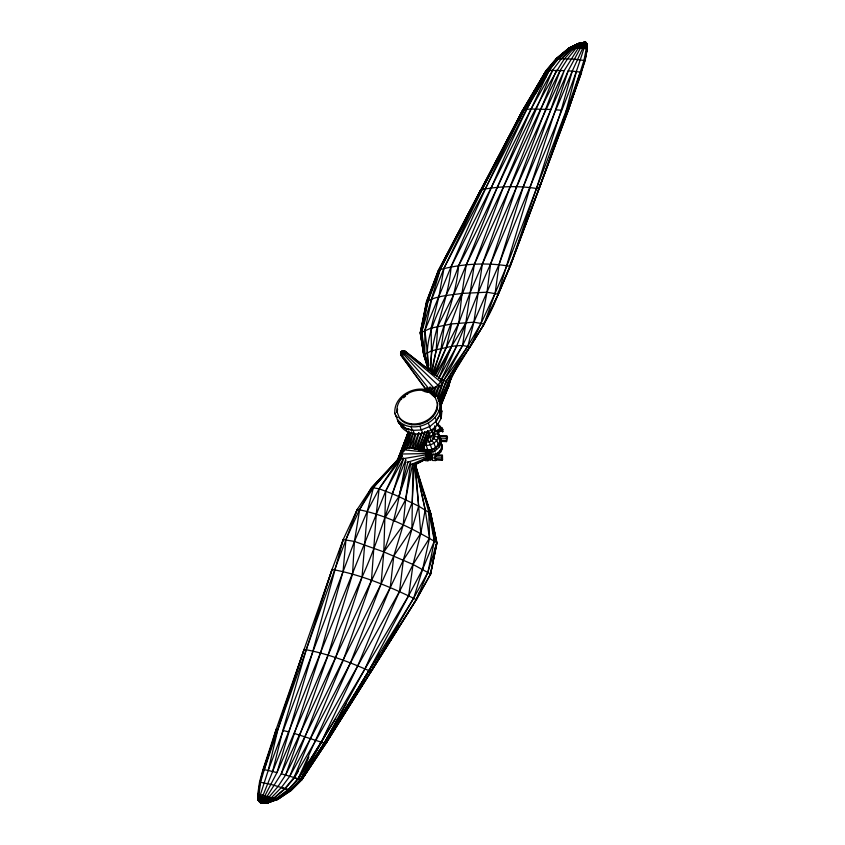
<?xml version="1.0" encoding="UTF-8"?>
<svg xmlns="http://www.w3.org/2000/svg" width="845" height="845" viewBox="0 0 845 845"><rect width="100%" height="100%" fill="white"/><g stroke="black" fill="none" stroke-linecap="round" stroke-linejoin="round"><path stroke-width="1.27" d="M403.868 450.892L403.868 449.836L407.945 447.565L429.609 451.769L429.556 454.441L428.045 457.219L410.86 464.623M428.33 369.793L423.715 354.889L420.25 332.962L428.161 300.482L440.319 269.175L524.164 109.406L547.159 70.293L556.961 58.654L569.657 47.795L578.128 43.57L585.807 42.313L587.18 44.056L587.053 48.999L584.846 60.586L581.233 72.659L567.914 111.434L510.148 266.323L498.318 294.24L483.593 325.008L447.649 382.838L439.896 402.04M265.943 797.49L262.689 801.197L260.26 802.518L264.876 795.779L276.949 772.636L362.019 577.188C379.405 538.825 390.865 498.286 403.635 458.265L398.09 459.363L371.684 487.576L357.287 509.387L343.197 539.585L332.085 569.424L276.188 729.319L262.985 769.584L259.552 781.921L257.746 794.226L258.158 800.004L259.816 802.412L267.759 802.634L275.692 798.947L288.314 789.494L298.127 778.837L350.453 662.934L381.053 584.064L383.82 551.922L385.679 491.093L402.231 455.846M412.962 464.137L411.906 529.054L403.35 560.045L399.537 591.447L365.04 668.733L324.29 742.977L301.517 780.083L291.092 790.519L277.424 799.592L268.055 802.75L260.788 802.687M515.756 125.799L524.259 109.565L547.233 70.399L557.013 58.738L569.688 47.848L578.128 43.57L583.737 43.634L587.18 44.056L587.254 48.925L587.18 44.056L585.807 42.313C562.971 118.163 526.034 189.819 499.089 264.358L473.887 322.177L462.574 345.52L443.91 380.123L437.087 396.632M401.28 457.758L401.407 454.018L403.868 449.836L426.429 452.233L430.274 453.649L430.211 455.328L428.658 455.233L428.764 452.318L427.739 451.505L425.637 453.575L426.271 456.606L429.007 457.557L431.351 455.37L430.77 452.571L429.218 451.579L412.55 447.818M428.637 458.655L429.059 459.764L431.32 459.49L430.77 459.817L430.316 456.807L431.404 453.892L402.516 458.803M430.654 371.589L431.489 350.833L431.087 328.103L438.819 297.028L444.016 268.129L482.241 189.291L522.992 109.618L546.229 70.41L556.2 58.749L569.245 47.88L578.381 43.56L584.951 42.25L578.381 43.56L569.245 47.88L556.2 58.749L546.356 70.473L523.15 109.702L438.83 270.157L426.757 301.749L420.25 332.962L423.715 353.77M430.549 371.652C429.82 335.486 448.484 302.594 451.082 266.735C479.907 199.969 509.377 133.214 546.229 70.41L564.206 70.61L578.36 47.954L581.698 43.528L585.141 42.25C575.941 43.855 570.523 52.327 564.534 58.622C522.706 123.93 495.423 197.635 458.582 265.763C447.417 300.281 419.849 332.233 429.112 370.49M279.019 723.584L304.137 649.372C327.237 653.523 349.661 662.036 371.061 671.627L413.712 598.123L422.606 569.298L429.524 538.107L425.204 509.862L415.36 464.232L428.827 512.154L429.524 538.107L413.047 564.471L399.537 591.447L316.093 740.009L294.028 777.495L284.966 788.396L273.6 798.261L266.133 802.063L260.704 802.655L267.231 802.475L273.791 798.44L285.261 788.67L294.398 777.833L301.517 780.083L325.779 743.621L416.342 599.633L430.675 574.051L436.939 542.796C412.223 528.336 385.468 514.711 357.287 509.387L334.81 569.456L277.878 729.457L276.188 729.319L260.64 782.026L258.158 800.004L268.055 802.75L276.843 799.402L290.152 790.212L300.366 779.724L324.3 743.114L379.373 654.125M414.43 464.169L412.096 502.764L403.192 525.083L393.791 555.968L381.053 584.064L285.642 775.013L278.1 786.368L265.045 801.736L260.609 802.623L266.228 802.159L273.791 798.44L277.424 799.592L291.007 790.508L301.411 780.083L325.652 743.611L416.141 599.675L419.236 592.651M470.602 345.235L469.736 347.686L495.138 293.152L507.074 265.351L566.097 110.959L567.914 111.434L585.162 60.47L587.254 48.925L586.525 48.746L586.821 43.961L585.807 42.313L586.24 44.035L587.18 44.056L584.001 60.185L567.914 111.434L509.957 265.837L511.014 262.056M432.101 456.659L432.133 458.465M397.699 417.272L396.104 416.479L394.795 412.983C393.664 392.365 424.095 380.651 437.34 396.294L441.333 406.466L440.583 413.892L435.946 421.497L437.287 425.067C428.447 434.9 410.86 437.953 401.576 427.147L399.886 422.944M396.896 411.578C395.882 393.168 423.049 382.711 434.879 396.685L437.604 403.498C438.618 421.908 411.452 432.355 399.622 418.391L396.896 411.578L397.224 412.445L397.562 409.128M399.622 418.391L399.294 417.525C411.124 431.489 438.291 421.042 437.277 402.632L437.604 403.498M426.831 438.249C431.499 437.097 435.957 433.158 435.608 428.014L434.869 426.028M414.462 434.013L413.12 430.443L404.512 428.024L398.787 423.144L397.477 419.648C410.733 435.281 441.164 423.577 440.034 402.959M440.055 412.466L439.812 414.81L435.946 421.497M437.287 425.067L441.153 418.391L441.872 411.357L440.53 407.776L441.333 406.466L437.34 396.294M428.51 370.554L424.76 353.981L424.919 330.3L451.082 266.735L531.093 109.016L552.662 70.167L561.46 58.558L572.456 47.732L579.765 43.486L584.951 42.25L578.381 43.56L570.607 47.827L558.524 58.58L549.07 70.198L531.093 109.016L497.219 187.379L466.186 265.077L461.993 293.405L458.803 322.991L451.589 346.365L438.851 378.159L446.033 381.433L448.917 385.489L440.646 406.308M405.906 459.902C399.02 501.307 390.686 542.796 371.462 580.526L281.269 773.798L267.083 796.381L262.848 801.092L260.26 802.518L261.527 800.902L261.781 798.715M259.595 797.046L259.816 802.412L258.295 800.088C257.947 775.488 270.717 752.853 276.188 729.319L276.917 729.774M440.477 381.349L462.574 345.52L474.256 264.548L503.419 187.072L552.662 70.167M410.681 462.88L405.632 499.67L403.192 525.083L383.82 551.922L354.435 541.423L343.197 539.585L338.898 553.2M440.456 406.751L448.473 386.524L449.234 381.359M263.281 797.965L259.911 802.433L259.489 800.226L260.418 794.68L268.203 770.46L354.435 541.423L367.395 511.035L379.109 488.78L399.442 458.645L409.191 432.101M406.994 462.363L426.271 456.606C428.975 457.113 430.939 450.29 431.182 454.008M439.907 404.776C451.589 364.639 483.657 334.525 497.726 295.201L498.413 291.388M562.263 57.851L572.382 47.859L579.733 43.56L585.152 43.94L585.458 42.271L580.388 48.091L568.178 70.864L482.315 264.2L470.084 292.666L458.803 322.991L446.361 347.2L433.76 374.303M260.387 798.367L259.214 800.331L259.911 802.433L261.084 798.546M431.763 373.427L436.263 349.386L437.689 326.413L453.892 294.377L466.186 265.077L540.652 109.079L560.203 70.399L567.629 58.749L576.311 47.848L580.726 43.496L585.046 42.25L579.765 43.486L574.378 47.774L569.245 47.88L556.2 58.749L561.333 58.759M412.529 464.095L405.632 499.67L394.108 521.154M420.778 331.916L426.757 301.749L438.555 269.977L522.992 109.618L531.093 109.016L550.792 109.47L564.206 70.61L474.256 264.548C459.205 300.493 445.811 337.049 432.471 373.648M431.71 371.937C437.245 335.666 455.825 302.668 458.582 265.763C486.361 199.864 512.577 133.014 547.159 70.293M371.061 671.627L416.342 599.633L430.475 574.114L436.77 542.87L430.749 513.559L415.529 465.489L416.574 462.965M430.475 574.114L436.939 542.796L430.749 513.559L417.06 472.735L430.623 513.623L436.77 542.87L434.573 550.338M587.254 48.925L584.846 60.586L574.167 59.129L556.961 58.654M550.792 109.47L523.245 186.935L499.089 264.358L495.138 293.152L484.069 324.015L473.887 322.177L451.61 323.92L446.361 347.2L434.974 375.127M425.362 451.631L426.714 449.434L430.179 450.322L430.591 451.431M430.253 452.899L428.235 450.955L428.573 449.498M429.841 451.779L430.179 450.322M425.162 459.807L425.479 460.673L427.992 460.757L428.478 458.655M442.453 455.297L435.365 455.392L442.453 455.297L442.537 459.712L435.978 459.49L435.735 460.567L432.46 460.451L431.489 457.874L432.344 454.209L435.619 454.325L436.295 456.142M447.037 436.178L438.893 436.284L439.178 435.059L439.495 435.914L447.037 436.178L447.501 437.393L446.53 441.597L440.245 441.386M435.735 460.567L434.774 457.99L435.619 454.325M442.537 459.712L442.009 460.029L441.608 458.962L441.924 455.624M446.53 441.597L446.435 436.538M277.878 729.457L264.316 769.71L268.203 770.46L277.878 729.457L304.137 649.372M276.843 799.402L267.759 802.634L258.158 800.004L257.746 794.226L262.658 795.208L261.739 800.785L260.144 802.486L385.679 491.093L403.635 458.265M585.152 43.94L585.564 42.282L585.838 43.813L585.669 42.292L585.152 43.94L586.24 44.035L585.669 42.292M259.911 802.433L260.366 800.616M268.203 770.46L272.597 771.506L282.864 730.439L306.344 649.456L332.085 569.424C361.375 574.748 389.64 586.546 416.342 599.633L427.897 572.255L436.77 542.87M438.27 400.456L446.033 381.433L470.063 346.872L483.593 325.008L484.238 322.463M566.097 110.959L576.385 71.593L580.198 72.152L539.025 188.879L510.148 266.323L497.726 295.201L483.593 325.008M385.193 517.478L398.893 496.606L408.019 461.824M435.914 278.787L438.83 270.157L480.773 189.798C499.765 186.048 519.95 185.573 539.025 188.879L568.453 107.875M574.378 47.774L582.458 48.249L583.737 43.634L585.458 42.271L572.234 71.181L490.565 264.084C473.179 301.971 460.229 341.739 441.46 379.004L440.667 381.444M343.197 539.585L312.967 650.84L276.949 772.636L272.597 771.506M451.61 323.92L431.087 328.103L420.25 332.962L426.45 301.538L438.555 269.977C461.507 263.693 486.709 262.214 510.148 266.323L536.586 188.15L561.217 110.262L572.234 71.181L576.385 71.593M408.938 448.79L413.48 432.798M411.853 448.167L415.729 434.51M440.667 404.861L448.917 385.489L451.431 376.891M406.223 449.445L411.399 431.806M414.325 449.117L419.088 432.883M447.332 387.263L448.473 386.524L451.082 377.694M258.295 800.088L259.542 795.905M433.242 374.134L441.143 348.224L444.428 325.071L461.993 293.405L487.005 292.212L498.318 294.24L509.493 267.073M440.393 404.839L450.163 379.32M402.114 455.793L401.343 458.265L379.109 488.78L376.278 514.045L371.462 580.526L343.176 660.336L294.028 777.495L281.269 773.798L320.53 652.942L343.081 571.241L345.943 539.522L359.727 509.271L371.684 487.576L398.09 459.363L408.388 431.837M403.276 452.075L409.466 432.26M416.912 449.075L421.972 432.851M497.726 295.201L530.153 187.305L568.178 70.864L572.234 71.181M538.867 188.118L540.061 184.337M435.957 396.115L439.495 385.119M426.503 390.443L401.322 355.819L400.541 353.632L401.956 351.351L404.945 351.14L440.224 378.613M433.57 394.446L436.009 386.936M437.858 398.713L443.91 380.123L467.919 346.059L481.185 322.97L487.005 292.212L490.565 264.084L516.548 186.84L560.203 70.399M274.086 738.287L263.545 769.901L262.985 769.584M315.111 620.346L316.357 616.618M320.91 602.96L332.085 569.424M431.341 392.481L432.999 387.549M259.489 800.226L262.658 795.208L277.424 799.592L290.152 790.212L300.366 779.629L324.29 742.977L413.712 598.123L427.897 572.255L434.372 541.022L430.749 513.559L418.676 506.144L398.893 496.606L410.184 462.849M439.115 401.966L446.033 381.433L467.919 346.059L473.887 322.177L482.315 264.2L510 186.893L556.411 70.251M418.697 450.469L424.982 431.848M408.526 431.911L399.442 458.645L373.469 487.438L359.727 509.271L354.435 541.423L352.555 574.051L328.061 655.276L285.642 775.013M263.746 798.081L262.689 801.197L260.376 802.549L263.841 801.493L269.048 797.152L273.791 798.44M428.869 392.186L430.57 387.306M284.871 707.381L286.191 703.642M567.439 111.667L581.613 72.512M259.816 802.412L258.496 800.025L260.418 794.68M586.229 46.486L587.085 44.088M414.166 465.225L429.408 457.293L429.228 453.279L428.764 452.318L427.834 452.835L427.728 455.93L429.661 456.606L431.14 455.138L425.637 453.575L401.407 454.018L401.745 454.494M403.994 450.987L410.607 432.788M407.174 448.537L412.92 432.724M410.163 447.692L415.075 434.319M420.81 449.477L427.612 431.045L429.218 434.383L428.901 435.788L421.951 451.23M440.646 405.378L442.875 399.336M427.179 391.098L428.077 388.689M408.336 431.953L398.09 459.363L373.469 487.438L367.395 511.035L362.019 577.188L335.56 657.737L289.824 776.217L281.522 787.35L271.329 797.743L266.228 802.159L260.704 802.655L267.759 802.634L276.833 799.359L290.152 790.138L291.092 790.519L281.311 787.561M412.751 448.441L418.655 432.703M264.876 795.779L262.848 801.092L260.376 802.549L263.978 801.419L269.323 797.004M408.726 430.834L397.372 460.367L407.913 434.826M415.191 449.519L421.676 432.672M398.893 496.606L392.281 493.755L405.663 459.838M397.847 460.367L400.255 454.293M401.227 451.853L403.646 445.769M405.579 440.91L407.026 437.256M426.049 390.464L427 388.066M417.757 449.635L424.877 431.753M351.446 523.942L352.904 520.298M353.875 517.879L357.287 509.387M295.359 775.456L294.398 777.833L298.433 771.041M419.849 449.91L427.612 431.045M434.583 395.418L438.513 386.038M432.672 392.745L435.249 386.672M421.042 450.913L428.774 432.756M430.306 391.679L432.302 387.01M448.473 386.524L448.917 385.489M425.69 390.337L426.714 387.961M426.524 390.77L427.538 388.425M428.447 390.432L429.957 386.915M421.845 451.124L429.218 434.383L421.465 451.093M421.856 450.998L427.665 437.837L422.257 449.561M404.966 352.217L404.068 351.478L404.766 351.055C408.283 351.953 400.583 357.012 401.745 355.185L401.1 354.213L400.889 354.889L404.945 351.14C401.903 349.45 399.189 353.59 401.523 355.914L426.313 389.682M416.596 463.113L415.529 465.489L425.204 509.862L420.757 533.375L413.047 564.471L408.674 595.598L369.001 670.55L325.779 743.621L319.611 741.487M421.94 451.167L428.901 435.788L428.193 436.643M545.194 78.638C551.574 63.65 564.048 51.133 578.381 43.56M448.632 384.221L456.194 367.987M427.866 449.889L426.207 445.452L426.588 442.072C430.834 442.178 435.629 438.745 434.869 434.119L433.812 432.154L436.759 430.95C445.463 439.822 435.059 453.596 424.148 449.096L423.313 446.878M429.64 450.058C435.545 449.72 441.523 444.364 440.446 438.122L438.83 435.112L439.484 436.854M430.527 451.769C436.918 451.452 443.456 444.565 440.446 438.122M430.158 455.297C436.031 455.434 442.674 450.681 441.629 444.28L440.646 442.463M435.703 455.74C440.213 454.24 443.815 448.917 441.629 444.28M267.759 802.634C287.987 794.944 302.087 776.967 308.826 756.845M436.854 376.511L451.589 346.365L466.197 322.346M327.976 729.172L321.628 742.153L300.366 779.724M518.524 121.257L524.259 109.565L546.356 70.473L551.352 70.399M586.821 43.961L584.582 48.461L582.458 48.249M480.773 189.798L440.319 269.175L421.739 331.853L423.715 354.889L428.964 369.761M469.091 213.352L470.285 211.007M471.468 208.673L522.992 109.618L524.259 109.565M501.571 151.984L523.15 109.702L546.356 70.473M447.649 382.838L451.198 375.919M580.388 48.091L582.723 43.581L585.268 42.271L581.698 43.528L576.311 47.848M532.012 99.108L547.233 70.399M294.028 777.495L301.517 780.083L325.652 743.611L372.138 665.078M585.564 42.282L584.772 43.718L584.582 48.461L586.525 48.746M289.824 776.217L310.675 738.255L390.242 587.613L403.35 560.045L420.757 533.375L415.36 464.232M346.429 703.336L324.3 743.114L301.411 780.083M438.851 378.159L456.965 345.742L462.574 345.52L470.063 346.872M300.366 779.629L321.396 741.868L408.674 595.598L422.606 569.298L434.372 541.022L428.827 512.154M366.709 496.385L371.684 487.576L379.109 488.78L392.281 493.755M435.249 375.328L451.589 346.365L456.965 345.742M535.529 93.806L549.028 70.357M549.07 70.198L526.562 109.206L444.016 268.129L431.806 299.046L424.919 330.3L428.816 365.441M439.368 452.476L436.611 455.698M294.092 733.365L325.779 743.621L370.892 671.648L397.953 625.511M266.175 797.553L263.841 801.493L260.482 802.581L264.981 801.799L271.329 797.743M335.771 718.599L298.296 779.027M442.305 380.239L434.467 388.647L401.618 352.016C404.607 351.319 398.682 349.576 402.283 355.46L429.344 389.365M267.083 796.381L263.978 801.419L260.482 802.581L265.045 801.736L271.456 797.617L266.133 802.063L260.609 802.623L264.981 801.799L269.048 797.152M402.04 351.224L400.836 352.492L401.227 351.869M298.127 778.837L321.396 741.868L357.815 665.733L390.242 587.613L393.791 555.968L411.906 529.054L418.676 506.144L414.631 464.201M580.705 45.524L581.909 43.676L585.141 42.25L580.853 43.602L573.016 49.802M430.855 430.39L428.394 423.06M390.57 468.162L394.816 463.292M260.144 802.486L261.527 800.902M440.013 386.154L441.66 384.39L440.995 382.193L404.565 351.721L402.431 351.224L400.995 352.259C398.967 356.115 405.209 350.073 403.107 351.087M578.36 47.954L582.723 43.581L585.353 42.261L581.909 43.676L578.466 46.633M439.189 387.042L438.122 385.267L403.709 352.64L402.072 351.604L401.143 351.995M574.632 47.964L579.733 43.56L585.046 42.25L580.853 43.602L576.744 48.123L569.688 47.848M403.561 397.837L405.589 396.168M429.513 426.809L436.495 420.947L435.186 417.441M430.527 436.791L429.408 433.812L432.376 431.362L434.161 428.278L435.281 431.256M402.22 351.119L401.481 352.481M426.112 451.283L425.7 450.174L426.714 449.434M440.361 429.334L442.59 431.784L443.16 431.394L442.188 428.795L439.97 426.334L439.4 426.725L440.044 428.468M435.946 431.235L441.365 427.528L442.812 429.566L441.365 427.528M436.865 423.683L442.188 428.795L441.618 429.186L442.59 431.784M437.129 432.534L442.548 428.837M437.404 433.263L441.734 430.306M441.819 427.823L436.854 431.214L434.858 429.63M441.365 429.947L437.393 432.651L439.97 438.27M572.382 47.859L578.836 43.549L584.951 42.25L578.846 43.507L570.628 47.742L578.836 43.549L572.456 47.732M424.961 354.382L423.915 355.048L428.436 369.867M260.704 802.655L267.189 802.423L273.6 798.261M438.893 436.284L439.495 435.914M431.235 454.895L430.316 456.807L415.962 464.127M435.978 459.49L435.45 459.807L442.009 460.029M267.189 802.423L275.692 798.947M267.231 802.475L275.787 799.053M419.933 426.376L421.243 429.883L429.704 426.556M268.055 802.75L276.833 799.359M451.589 346.365L431.489 350.833L423.715 354.889L420.525 333.173M461.993 293.405C450.543 295.158 435.914 295.708 426.757 301.749M434.869 434.119L438.312 433.834L438.312 437.161L439.97 441.597M422.838 433.527L421.497 429.957L412.392 430.39L411.082 426.894M401.639 351.467L402.315 351.721M440.847 441.016L444.618 441.143M430.39 456.268L432.629 456.342M431.489 457.874L434.774 457.99M439.749 438.069L446.033 438.28M441.048 440.203L446.075 440.372M426.387 450.892L428.235 450.955M430.116 456.046L432.355 456.131M428.605 456.754L430.623 456.617L428.721 453.564M441.576 457.134L435.017 456.913L435.048 458.74L441.608 458.962M432.408 458.677L427.665 458.307M423.25 459.353L425.764 459.437M429.059 459.764L430.77 459.817M429.609 451.769L427.031 452.371L426.25 455.096L428.045 457.219L429.408 457.293M428.764 452.318L430.696 452.994M555.936 109.787L561.217 110.262M413.12 430.443L404.512 428.024L403.202 424.528M421.877 448.093L426.038 449.931M423.725 444.924C429.587 446.667 436.538 443.065 438.312 437.161L434.869 436.4M282.864 730.439L288.494 731.844M402.949 425.891L398.787 423.144L394.795 412.983M424.232 391.425L427.75 392.481M290.152 790.138L270.981 784.413L260.017 782.185M383.82 551.922L413.047 564.471L430.675 574.051M369.043 670.803L370.892 671.648M433.823 438.639L436.78 440.435L438.439 444.871M438.83 270.157L428.161 300.482L421.739 331.853L424.76 353.981L428.996 369.941M405.727 351.763L435.534 375.106M430.95 393.918L435.207 397.551L434.879 396.685M437.552 424.75L442.188 428.795M437.118 423.704L439.97 426.334L440.615 428.077M437.224 424.972L441.618 429.186L437.573 424.919M437.214 423.609L439.97 426.334M431.879 440.509L433.939 443.171L435.597 447.607M431.066 429.524L434.129 436.073M440.023 437.858L441.101 439.865M440.72 443.055L442.188 445.78M427.897 430.696L429.408 433.812M427.834 452.835L428.415 454.082M440.594 408.198L441.872 411.357M434.826 426.07L435.608 428.014M439.273 410.385L441.153 418.391M431.626 391.415L432.492 393.749M436.601 409.265L436.928 410.131M429.778 392.323L430.094 393.189M432.957 415.56L433.284 416.427M422.732 390.21L423.06 391.077M440.456 441.608L441.111 443.361M441.639 447.438L442.199 448.938M438.851 445.051L439.506 446.794M440.182 450.543L440.741 452.043M432.577 434.33L433.939 437.953M426.894 420.578L427.221 421.444M431.541 436.115L432.45 438.534M435.872 447.903L436.527 449.656M437.488 453.131L438.048 454.631M429.366 436.326L431.182 441.174M434.351 449.646L435.249 452.064M427.221 437.171L429.038 442.009M431.89 449.36L429.344 441.713M431.985 449.751L433.105 452.909M419.342 423.535L419.659 424.401M407.279 393.633L407.607 394.499M423.873 449.477L424.528 451.219M427.253 458.793L427.992 460.757M411.441 424L411.768 424.866M401.217 398.639L401.544 399.516M404.406 421.887L404.723 422.753M405.663 428.204L406.994 431.774M400.245 423.577L401.576 427.147M423.694 494.071L430.623 513.623L431.679 521.228M429.165 367.997L429.513 370.554M423.482 350.01L423.81 353.791M258.433 794.289L258.496 800.025M428.996 454.251C429.577 456.553 430.728 452.762 428.996 454.251"/></g></svg>
